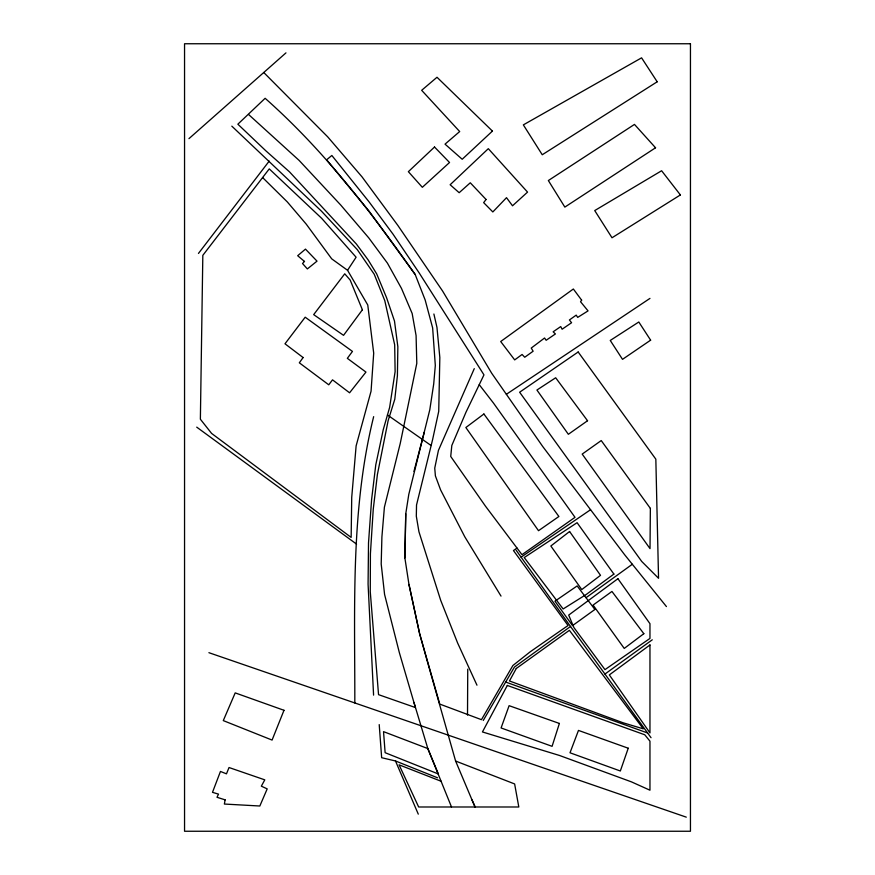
<?xml version="1.0" encoding="UTF-8"?>
<svg xmlns="http://www.w3.org/2000/svg" width="875" height="875" viewBox="0 0 875 875"><rect width="100%" height="100%" fill="white"/><g stroke="black" fill="none" stroke-linecap="round" stroke-linejoin="round"><path stroke-width="1.31" d="M467.512 715.083L467.742 669.156M474.994 806.991L455.602 761.042L427.12 660.636L419.639 633.752L408.964 584.445L404.873 557.922L405.759 513.778L408.789 494.375L429.789 409.817L433.705 384.005L435.312 365.488L432.644 327.928L425.163 299.983L415.198 274.52L369.086 211.148L326.616 159.797L331.844 155.477L369.086 201.895L392.962 234.062L419.202 272.956L483.963 374.861L465.97 412.234L451.817 445.484L450.723 456.466L485.45 506.133L521.981 554.673L575.006 517.333L493.423 403.003L479.238 384.661M405.759 513.778L404.873 557.922M373.658 416.653C350.47 510.103 354.966 607.502 354.812 702.953M424.277 432.25L413.952 471.406M474.272 368.648L438.43 450.384L434.744 468.136L435.4 475.902L440.595 489.891L464.756 536.747L501.014 596.094M483.252 720.464L514.456 667.056L570.5 626.478L516.119 550.178M347.55 270.288L356.103 257.217L321.639 218.302L269.259 168.886L202.825 255.347L200.375 419.223L211.597 433.42L351.148 537.414L351.728 497.306L356.125 445.878L371.066 391.158L373.702 353.139L367.773 305.014L347.55 270.288L331.723 258.858L306.228 224.131L287.328 201.939L262.598 177.548M198.461 253.433L269.205 161.098M248.577 114.494L299.13 160.42L340.78 205.1L368.736 237.858L387.428 263.134L401.483 288.411L412.169 313.512L416.084 335.584L416.795 363.355L400.236 443.461L384.398 507.194L381.905 536.922L381.194 563.97L384.573 594.42L399.35 652.63L415.439 707.558L378.547 694.652L370.267 591.762L370.409 553.788L373.253 509.228L377.398 474.523L388.128 420.678L394.8 399.219L397.403 375.692L397.852 346.73L394.494 321.059L386.597 297.762L376.709 273.93L368.134 259.908L356.333 243.972L289.505 171.861L265.945 150.894L237.858 124.195L265.125 98.295C323.225 149.658 370.683 211.367 415.198 274.52M188.956 138.644L285.961 52.872M604.953 674.056L652.269 639.8M586.02 597.702L632.319 564.266M516.994 548.056L513.461 550.539L568.061 625.505L530.184 651.82L512.87 665.536L481.458 719.677L439.775 704.091L419.639 633.752L408.964 584.445M521.095 557.167L590.57 509.72M506.362 394.297L649.961 298.397M437.544 777.788L395.489 760.966L381.653 757.706L379.214 724.609M208.906 652.684L686.284 817.152M505.695 682.052L647.609 732.987M455.602 761.042L514.631 783.945L518.809 806.991L418.655 806.991L399.077 764.827L441.295 781.331M387.461 414.969L431.134 445.539M196.722 427.142L356.552 544.108M231.82 126.153L321.497 211.203L357.317 249.659L374.238 274.269L384.781 300.65L394.68 344.816L395.117 371.634L389.616 407.455L383.25 429.647L375.78 464.811L371.602 499.538L368.517 542.828L368.08 584.15L373.581 695.133M263.758 72.505L327.698 136.839L362.053 176.892L397.819 225.367L442.586 291.025L491.695 373.242L542.708 446.491L624.652 554.75L666.433 606.572M570.5 626.478L651.033 737.702M476.962 685.191L457.625 643.005L440.705 600.359L418.95 531.792L416.314 516.195L416.533 504.984L432.578 439.709L438.725 411.359L439.83 357.514L436.964 327.414L433.891 314.005M471.975 799.848L475.18 806.991M395.489 760.966L418.283 814.144M451.511 806.991L427.831 748.573L413.952 702.472M650.366 508.386L650.016 548.614L582.192 454.092L601.234 440.562L650.366 508.386M225.116 799.848L224.372 804.048L259.831 806.006L267.203 788.878L261.341 786.166L264.797 779.855L229.031 767.528L226.472 773.839L220.456 771.444L212.494 792.334L218.509 794.128L217 797.289L225.116 799.848M559.388 723.45L552.081 746.331L501.08 727.956L509.108 705.677L559.388 723.45M628.239 748.223L620.331 770.995L570.008 752.784L578.473 730.417L628.239 748.223M283.992 710.292L272.081 740.075L223.289 720.606L235.2 692.891L283.992 710.292M507.325 685.442L482.442 731.948L559.442 755.453L631.389 781.845L649.961 790.202L649.961 741.18L644.766 734.781L507.325 685.442M516.283 668.478L509.458 680.969L623.153 722.794L643.267 728.831L569.384 630.317L516.283 668.478M581.634 300.147L580.552 301.722L588.044 310.887L577.697 317.395L576.209 315.131L569.406 319.966L571.583 322.722L562.111 329.23L560.733 326.572L553.142 331.8L555.406 333.966L546.142 340.277L544.556 338.013L531.245 348.064L533.127 351.225L524.737 357.241L522.08 354.473L514.686 359.898L500.697 341.523L573.355 289.002L581.634 300.147M303.144 357.503L299.327 362.808L328.759 384.803L332.522 379.848L349.584 392.798L365.947 372.083L347.342 358.334L352.461 351.411L305.189 317.198L284.988 343.798L303.111 357.547M362.392 309.794L343.558 335.333L313.677 314.628L344.739 273.809L350.164 280.022L362.392 309.794M486.062 199.478L483.656 202.628L492.833 211.947L506.505 197.673L512.52 205.789L527.548 192.106L488.316 148.673L450.144 184.745L459.167 192.708L470.28 182.787L486.062 199.478M304.489 261.439L302.52 263.506L307.355 268.931L317.012 261.144L305.473 249.112L297.686 255.719L304.489 261.439M434.514 147.022L408.363 171.675L422.341 187.305L449.542 162.498L434.514 147.022M492.439 131.086L462.208 159.261L445.025 144.145L459.692 131.545L421.662 90.311L437.008 77.263L492.439 131.086M569.592 531.508L550.845 546L581.766 589.575L600.512 575.334L569.592 531.508M643.836 633.697L624.236 648.43L593.075 605.084L611.942 591.456L643.836 633.697M483.897 413.995L465.861 427.525L538.508 530.698L558.895 516.491L483.897 413.995M617.914 578.703L568.695 615.103L573.945 627.627L604.975 669.627L649.961 638.433L649.961 623.689L617.914 578.703M613.889 574.087L586.327 594.409L563.139 608.967L524.223 557.561L577.095 522.692L613.889 574.087M649.961 644.962L609.328 674.909L649.961 732.911L649.961 644.962M594.891 609.481L572.523 625.614L554.958 601.18L577.161 585.922L594.891 609.481M587.541 420.744L568.356 434.295L536.922 390.031L555.669 377.77L587.541 420.744M578.167 351.991L519.63 392.219L641.725 561.455L658.547 578.277L655.834 459.167L578.167 351.991M650.628 340.167L622.519 359.341L610.258 340.452L638.805 322L650.628 340.167M655.55 147.777L564.845 207.102L548.352 180.534L634.473 124.414L655.55 147.777M657.191 81.791L542.248 154.755L523.348 124.873L641.583 57.838L657.191 81.791M680.389 194.939L612.008 237.77L594.727 210.569L661.609 170.745L680.389 194.939M690.452 43.75L184.548 43.75L184.548 831.25L690.452 831.25L690.452 43.75M427.831 748.573L383.534 731.642L385.12 752.686L438.375 773.981L427.831 748.573"/></g></svg>
